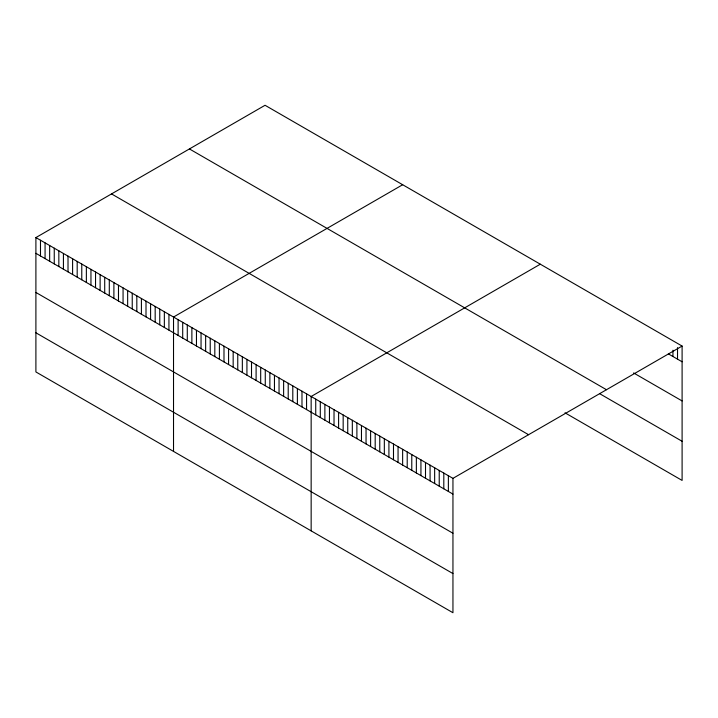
<?xml version="1.0" encoding="UTF-8"?>
<svg xmlns="http://www.w3.org/2000/svg" width="718" height="718" viewBox="0 0 718 718"><rect width="100%" height="100%" fill="white"/><g stroke="black" fill="none" stroke-linecap="round" stroke-linejoin="round"><path stroke-width="1.08" d="M35.9 237.577L452.95 478.359L452.95 612.723L35.9 371.942L35.9 237.577L265.05 105.277L682.1 346.058L682.1 480.423L565.003 412.814M402.672 184.732L173.523 317.033L173.523 451.398M540.304 264.197L311.154 396.489L311.154 530.853M452.95 478.359L682.1 346.058M668.377 353.875L682.1 361.791M633.617 372.947L682.1 400.94M189.426 148.94L606.477 389.721M599.763 393.742L682.1 441.274M111.523 193.914L528.574 434.704M35.9 253.31L452.95 494.092M35.9 292.459L452.95 533.241M35.9 332.793L452.95 573.574M677.523 347.62L677.523 359.153M672.954 350.222L672.954 356.514M448.373 475.72L448.373 491.453M443.805 473.081L443.805 488.814M439.228 470.434L439.228 486.167M434.65 467.795L434.65 483.528M430.082 465.156L430.082 480.889M425.505 462.518L425.505 478.251M420.936 459.87L420.936 475.603M416.359 457.231L416.359 472.965M411.782 454.593L411.782 470.326M407.214 451.954L407.214 467.687M402.636 449.306L402.636 465.04M398.059 446.668L398.059 462.401M393.491 444.029L393.491 459.762M388.914 441.39L388.914 457.124M384.336 438.743L384.336 454.476M379.768 436.104L379.768 451.837M375.191 433.466L375.191 449.199M370.614 430.827L370.614 446.56M366.045 428.179L366.045 443.912M361.468 425.541L361.468 441.274M356.891 422.902L356.891 438.635M352.323 420.263L352.323 435.997M347.745 417.616L347.745 433.349M343.168 414.977L343.168 430.71M338.6 412.338L338.6 428.072M334.023 409.7L334.023 425.433M329.454 407.052L329.454 422.794M324.877 404.413L324.877 420.147M320.3 401.775L320.3 417.508M315.732 399.136L315.732 414.869M306.568 393.841L306.568 409.574M301.982 391.193L301.982 406.926M297.387 388.546L297.387 404.279M292.8 385.898L292.8 401.631M288.214 383.25L288.214 398.984M283.628 380.603L283.628 396.336M279.042 377.955L279.042 393.688M274.455 375.308L274.455 391.041M269.869 372.651L269.869 388.393M265.274 370.003L265.274 385.737M260.688 367.356L260.688 383.089M256.102 364.708L256.102 380.441M251.515 362.06L251.515 377.794M246.929 359.413L246.929 375.146M242.343 356.765L242.343 372.498M237.757 354.118L237.757 369.851M233.162 351.47L233.162 367.203M228.575 348.822L228.575 364.556M223.989 346.166L223.989 361.899M219.403 343.518L219.403 359.251M214.817 340.87L214.817 356.604M210.23 338.223L210.23 353.956M205.644 335.575L205.644 351.308M201.049 332.928L201.049 348.661M196.463 330.28L196.463 346.013M191.877 327.632L191.877 343.366M187.29 324.985L187.29 340.718M182.704 322.328L182.704 338.061M178.118 319.681L178.118 335.414M168.936 314.385L168.936 330.118M164.35 311.738L164.35 327.471M159.764 309.09L159.764 324.823M155.178 306.442L155.178 322.176M150.592 303.795L150.592 319.528M146.005 301.147L146.005 316.88M141.41 298.491L141.41 314.233M136.824 295.843L136.824 311.576M132.238 293.195L132.238 308.928M127.651 290.548L127.651 306.281M123.065 287.9L123.065 303.633M118.479 285.252L118.479 300.986M113.893 282.605L113.893 298.338M109.298 279.957L109.298 295.69M104.711 277.31L104.711 293.043M100.125 274.653L100.125 290.395M95.539 272.005L95.539 287.738M90.953 269.358L90.953 285.091M86.366 266.71L86.366 282.443M81.771 264.062L81.771 279.796M77.185 261.415L77.185 277.148M72.599 258.767L72.599 274.5M68.013 256.12L68.013 271.853M63.426 253.472L63.426 269.205M58.84 250.815L58.84 266.558M54.254 248.168L54.254 263.901M49.659 245.52L49.659 261.253M45.072 242.872L45.072 258.606M40.486 240.225L40.486 255.958"/></g></svg>
